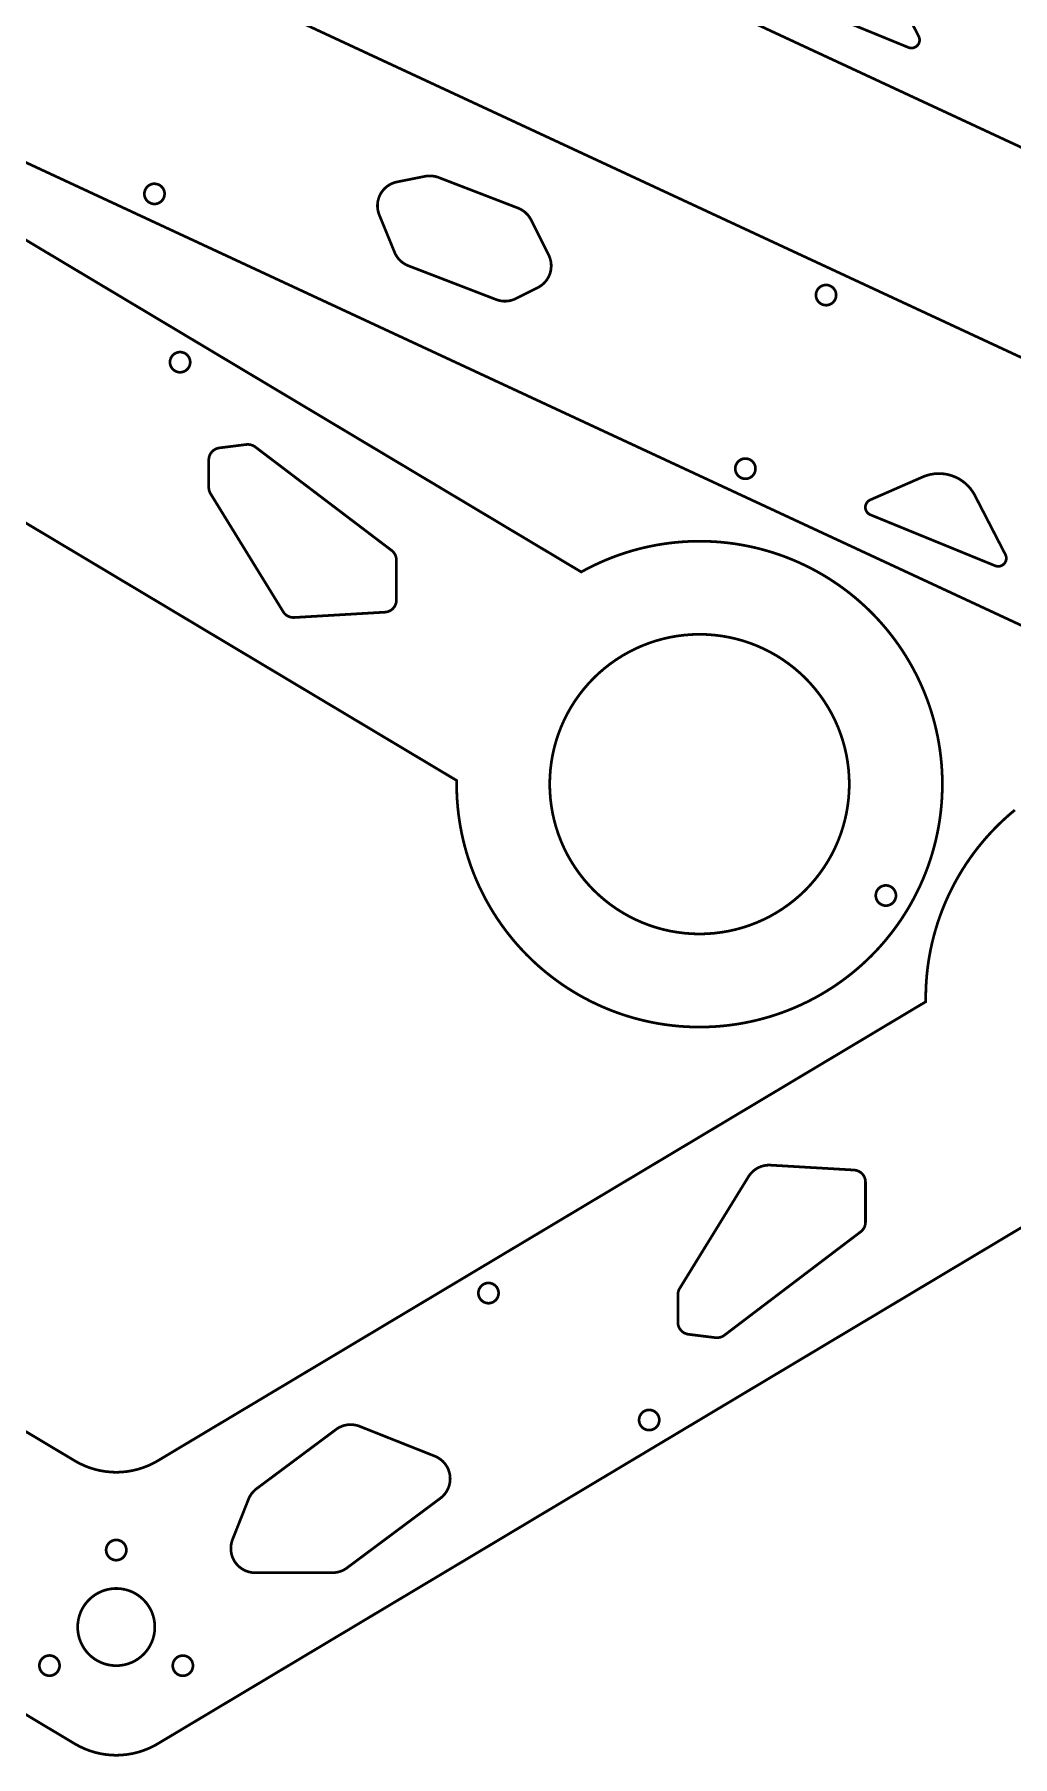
# Model space of a CAD drawing. Extents: x 0 to 529, y 0 to 485.
# Drawn here: x 246.6 to 367.5, y 0 to 212.7 of the extents above; entities that cross this region are included whole.
import ezdxf

# ---------------------------------------------------------------- set-up
doc = ezdxf.new("R2010")
doc.units = 0
doc.layers.get('0').update_dxf_attribs({"linetype": 'CONTINUOUS'})

msp = doc.modelspace()

# ---------------------------------------------------------------- linework, layer by layer
at = {"color": 0, "const_width": 0.3333}
for points in [[(404.318, 182.103), (147.521, 301.49)], [(171.36, 264.46), (473.908, 123.802)], [(461.261, 96.5983), (158.233, 237.479)], [(339.192, 217.374), (354.599, 211.076), (354.635, 211.063), (354.746, 211.029), (354.897, 211.006), (355.047, 211.006), (355.196, 211.026), (355.34, 211.071), (355.475, 211.136), (355.601, 211.222), (355.689, 211.299), (355.715, 211.328), (355.74, 211.356), (355.81, 211.45), (355.885, 211.583), (355.938, 211.724), (355.968, 211.871), (355.976, 212.021), (355.963, 212.171), (355.926, 212.319), (355.883, 212.428), (355.865, 212.461), (352.094, 219.761)], [(203.919, 212.186), (314.182, 146.3), (314.362, 146.401), (314.912, 146.694), (315.651, 147.067), (316.399, 147.418), (317.153, 147.749), (317.914, 148.057), (318.682, 148.343), (319.456, 148.608), (320.236, 148.853), (321.021, 149.074), (321.811, 149.275), (322.604, 149.453), (323.403, 149.61), (324.204, 149.744), (325.008, 149.858), (325.815, 149.95), (326.624, 150.019), (327.435, 150.067), (328.246, 150.093), (329.058, 150.096), (329.871, 150.078), (330.683, 150.038), (331.494, 149.975), (332.306, 149.892), (333.114, 149.785), (333.921, 149.656), (334.725, 149.504), (335.526, 149.332), (336.325, 149.136), (337.118, 148.918), (337.908, 148.678), (338.693, 148.415), (339.279, 148.206), (339.472, 148.131), (339.667, 148.057), (340.244, 147.825), (341.004, 147.499), (341.754, 147.151), (342.492, 146.786), (343.217, 146.401), (343.931, 145.997), (344.631, 145.575), (345.319, 145.133), (345.993, 144.675), (346.654, 144.199), (347.301, 143.706), (347.935, 143.194), (348.554, 142.668), (349.157, 142.124), (349.746, 141.565), (350.319, 140.99), (350.876, 140.4), (351.418, 139.794), (351.943, 139.175), (352.451, 138.54), (352.943, 137.892), (353.417, 137.231), (353.872, 136.555), (354.311, 135.867), (354.731, 135.167), (355.132, 134.453), (355.515, 133.728), (355.878, 132.992), (356.222, 132.243), (356.546, 131.484), (356.849, 130.714), (357.064, 130.13), (357.132, 129.934), (357.2, 129.738), (357.393, 129.146), (357.632, 128.354), (357.849, 127.557), (358.042, 126.757), (358.214, 125.953), (358.362, 125.147), (358.489, 124.339), (358.593, 123.529), (358.676, 122.717), (358.736, 121.904), (358.774, 121.091), (358.79, 120.278), (358.783, 119.465), (358.756, 118.654), (358.706, 117.843), (358.633, 117.034), (358.539, 116.228), (358.424, 115.424), (358.286, 114.624), (358.128, 113.827), (357.947, 113.034), (357.744, 112.245), (357.521, 111.462), (357.275, 110.684), (357.008, 109.912), (356.719, 109.146), (356.41, 108.387), (356.079, 107.635), (355.726, 106.891), (355.353, 106.155), (354.958, 105.427), (354.649, 104.887), (354.543, 104.709), (354.436, 104.531), (354.107, 104.003), (353.654, 103.31), (353.182, 102.633), (352.694, 101.97), (352.189, 101.322), (351.667, 100.69), (351.129, 100.073), (350.576, 99.4722), (350.007, 98.8875), (349.424, 98.3192), (348.825, 97.7674), (348.213, 97.2326), (347.585, 96.7149), (346.946, 96.2146), (346.293, 95.7321), (345.626, 95.2674), (344.949, 94.8208), (344.258, 94.3928), (343.557, 93.9833), (342.844, 93.5929), (342.121, 93.2217), (341.386, 92.8699), (340.643, 92.5378), (339.889, 92.2257), (339.126, 91.9338), (338.354, 91.6624), (337.574, 91.4117), (336.785, 91.1819), (335.987, 90.9735), (335.185, 90.7867), (334.374, 90.6214), (333.76, 90.5113), (333.556, 90.4782), (333.351, 90.4453), (332.735, 90.3578), (331.912, 90.2601), (331.09, 90.1856), (330.269, 90.1337), (329.447, 90.1044), (328.628, 90.0975), (327.81, 90.1131), (326.994, 90.151), (326.181, 90.2108), (325.369, 90.2929), (324.563, 90.3967), (323.758, 90.5222), (322.96, 90.6694), (322.165, 90.8381), (321.375, 91.0281), (320.592, 91.2393), (319.814, 91.4718), (319.042, 91.7251), (318.278, 91.9994), (317.521, 92.2946), (316.771, 92.6103), (316.029, 92.9464), (315.297, 93.3029), (314.574, 93.6797), (313.86, 94.0767), (313.156, 94.4936), (312.461, 94.9303), (311.778, 95.3869), (311.107, 95.8631), (310.447, 96.3588), (309.799, 96.8738), (309.321, 97.2724), (309.164, 97.4081), (309.007, 97.5437), (308.543, 97.9597), (307.94, 98.5265), (307.356, 99.1082), (306.787, 99.7043), (306.237, 100.314), (305.704, 100.938), (305.19, 101.575), (304.696, 102.224), (304.218, 102.886), (303.76, 103.56), (303.321, 104.245), (302.9, 104.941), (302.499, 105.648), (302.118, 106.365), (301.756, 107.092), (301.414, 107.828), (301.092, 108.574), (300.79, 109.328), (300.508, 110.09), (300.247, 110.859), (300.008, 111.636), (299.789, 112.42), (299.592, 113.211), (299.414, 114.007), (299.26, 114.809), (299.126, 115.617), (299.015, 116.429), (298.926, 117.246), (298.858, 118.066), (298.814, 118.89), (298.793, 119.718), (298.79, 120.34), (298.793, 120.548), (203.919, 177.239)], [(156.735, 93.2257), (251.608, 36.5347), (251.754, 36.4482), (252.2, 36.2079), (252.81, 35.9226), (253.436, 35.6797), (254.078, 35.4794), (254.731, 35.3226), (255.393, 35.2099), (256.063, 35.1418), (256.569, 35.119), (256.737, 35.119), (256.907, 35.119), (257.414, 35.1418), (258.083, 35.2099), (258.746, 35.3226), (259.399, 35.4794), (260.039, 35.6797), (260.665, 35.9226), (261.276, 36.2079), (261.722, 36.4482), (261.868, 36.5347), (356.742, 93.2257), (356.739, 93.4332), (356.74, 94.0558), (356.763, 94.8831), (356.807, 95.7072), (356.874, 96.5278), (356.963, 97.3444), (357.075, 98.1565), (357.208, 98.964), (357.362, 99.7661), (357.539, 100.563), (357.737, 101.353), (357.956, 102.137), (358.196, 102.914), (358.457, 103.684), (358.737, 104.446), (359.04, 105.2), (359.361, 105.945), (359.704, 106.681), (360.065, 107.408), (360.447, 108.125), (360.849, 108.832), (361.268, 109.528), (361.708, 110.214), (362.167, 110.887), (362.643, 111.549), (363.139, 112.199), (363.653, 112.835), (364.185, 113.459), (364.735, 114.069), (365.303, 114.665), (365.889, 115.247), (366.492, 115.814), (366.956, 116.23), (367.112, 116.365), (367.269, 116.501), (367.747, 116.9)], [(372.131, 67.4729), (261.868, 1.5869), (261.868, 1.5869), (261.722, 1.5003), (261.276, 1.2601), (260.665, 0.9748), (260.039, 0.7318), (259.399, 0.5316), (258.746, 0.3748), (258.083, 0.2621), (257.414, 0.194), (256.907, 0.1712), (256.737, 0.1712), (256.569, 0.1712), (256.063, 0.194), (255.393, 0.2621), (254.731, 0.3748), (254.078, 0.5316), (253.436, 0.7318), (252.81, 0.9748), (252.2, 1.2601), (251.754, 1.5003), (251.608, 1.5869), (141.346, 67.4729)]]:
    msp.add_lwpolyline(points, dxfattribs=at)
at = {"color": 0}
for points in [[(404.319, 182.103), (147.521, 301.49)], [(171.36, 264.46), (473.908, 123.802)], [(461.261, 96.5985), (158.233, 237.479)], [(339.192, 217.374), (354.599, 211.078), (354.635, 211.063), (354.747, 211.029), (354.897, 211.006), (355.047, 211.006), (355.196, 211.028), (355.34, 211.071), (355.476, 211.136), (355.601, 211.222), (355.689, 211.3), (355.715, 211.328), (355.742, 211.357), (355.811, 211.45), (355.885, 211.583), (355.938, 211.724), (355.968, 211.871), (355.976, 212.021), (355.963, 212.171), (355.926, 212.319), (355.883, 212.428), (355.865, 212.461), (352.094, 219.761)], [(203.919, 212.186), (314.182, 146.3), (314.362, 146.401), (314.912, 146.694), (315.651, 147.067), (316.399, 147.418), (317.153, 147.749), (317.914, 148.057), (318.682, 148.343), (319.456, 148.608), (320.236, 148.853), (321.021, 149.074), (321.811, 149.275), (322.604, 149.453), (323.403, 149.61), (324.204, 149.744), (325.008, 149.858), (325.815, 149.95), (326.624, 150.019), (327.435, 150.067), (328.246, 150.093), (329.058, 150.096), (329.871, 150.078), (330.683, 150.038), (331.494, 149.975), (332.306, 149.892), (333.114, 149.785), (333.921, 149.656), (334.725, 149.504), (335.526, 149.332), (336.325, 149.136), (337.118, 148.918), (337.908, 148.678), (338.693, 148.415), (339.279, 148.206), (339.472, 148.131), (339.667, 148.057), (340.244, 147.825), (341.004, 147.499), (341.754, 147.151), (342.492, 146.786), (343.217, 146.401), (343.931, 145.997), (344.631, 145.575), (345.319, 145.133), (345.993, 144.675), (346.654, 144.199), (347.301, 143.706), (347.935, 143.194), (348.554, 142.668), (349.157, 142.124), (349.746, 141.565), (350.319, 140.99), (350.876, 140.4), (351.418, 139.794), (351.943, 139.175), (352.451, 138.54), (352.943, 137.892), (353.417, 137.231), (353.872, 136.555), (354.311, 135.867), (354.731, 135.167), (355.132, 134.453), (355.515, 133.728), (355.878, 132.992), (356.222, 132.243), (356.546, 131.484), (356.849, 130.714), (357.064, 130.13), (357.132, 129.934), (357.2, 129.738), (357.393, 129.146), (357.632, 128.354), (357.849, 127.557), (358.042, 126.757), (358.214, 125.953), (358.362, 125.147), (358.489, 124.339), (358.593, 123.529), (358.676, 122.717), (358.736, 121.904), (358.774, 121.091), (358.79, 120.278), (358.783, 119.465), (358.756, 118.654), (358.706, 117.843), (358.633, 117.034), (358.539, 116.228), (358.424, 115.424), (358.286, 114.624), (358.128, 113.827), (357.947, 113.034), (357.744, 112.245), (357.521, 111.462), (357.275, 110.684), (357.008, 109.912), (356.719, 109.146), (356.41, 108.387), (356.079, 107.635), (355.726, 106.891), (355.353, 106.155), (354.958, 105.427), (354.649, 104.887), (354.543, 104.709), (354.436, 104.531), (354.107, 104.003), (353.654, 103.31), (353.182, 102.633), (352.694, 101.97), (352.189, 101.322), (351.667, 100.69), (351.129, 100.073), (350.576, 99.4722), (350.007, 98.8875), (349.424, 98.3192), (348.825, 97.7674), (348.213, 97.2326), (347.585, 96.7149), (346.946, 96.2146), (346.293, 95.7321), (345.626, 95.2674), (344.949, 94.8208), (344.258, 94.3928), (343.557, 93.9833), (342.844, 93.5929), (342.121, 93.2217), (341.386, 92.8699), (340.643, 92.5378), (339.889, 92.2257), (339.126, 91.9338), (338.354, 91.6624), (337.574, 91.4117), (336.785, 91.1819), (335.987, 90.9735), (335.185, 90.7867), (334.374, 90.6214), (333.76, 90.5113), (333.556, 90.4782), (333.351, 90.4453), (332.735, 90.3578), (331.912, 90.2601), (331.09, 90.1856), (330.269, 90.1337), (329.447, 90.1044), (328.628, 90.0975), (327.81, 90.1131), (326.994, 90.151), (326.181, 90.2108), (325.369, 90.2929), (324.563, 90.3967), (323.758, 90.5222), (322.96, 90.6694), (322.165, 90.8381), (321.375, 91.0281), (320.592, 91.2393), (319.814, 91.4718), (319.042, 91.7251), (318.278, 91.9994), (317.521, 92.2946), (316.771, 92.6103), (316.029, 92.9464), (315.297, 93.3029), (314.574, 93.6797), (313.86, 94.0767), (313.156, 94.4936), (312.461, 94.9303), (311.778, 95.3869), (311.107, 95.8631), (310.447, 96.3588), (309.799, 96.8738), (309.321, 97.2724), (309.164, 97.4081), (309.007, 97.5437), (308.543, 97.9597), (307.94, 98.5265), (307.356, 99.1082), (306.787, 99.7043), (306.237, 100.314), (305.704, 100.938), (305.19, 101.575), (304.696, 102.224), (304.218, 102.886), (303.76, 103.56), (303.321, 104.245), (302.9, 104.941), (302.499, 105.648), (302.118, 106.365), (301.756, 107.092), (301.414, 107.828), (301.092, 108.574), (300.79, 109.328), (300.508, 110.09), (300.247, 110.859), (300.008, 111.636), (299.789, 112.42), (299.592, 113.211), (299.414, 114.007), (299.26, 114.809), (299.126, 115.617), (299.015, 116.429), (298.926, 117.246), (298.858, 118.066), (298.814, 118.89), (298.793, 119.718), (298.79, 120.34), (298.793, 120.548), (203.919, 177.239)], [(156.735, 93.2257), (251.608, 36.5347), (251.754, 36.4482), (252.2, 36.2079), (252.81, 35.9226), (253.436, 35.6797), (254.078, 35.4794), (254.731, 35.3226), (255.393, 35.2099), (256.063, 35.1418), (256.569, 35.119), (256.737, 35.119), (256.907, 35.119), (257.414, 35.1418), (258.083, 35.2099), (258.746, 35.3226), (259.399, 35.4794), (260.039, 35.6797), (260.665, 35.9226), (261.276, 36.2079), (261.722, 36.4482), (261.868, 36.5347), (356.742, 93.2257), (356.739, 93.4332), (356.74, 94.0558), (356.763, 94.8831), (356.807, 95.7072), (356.874, 96.5278), (356.963, 97.3444), (357.075, 98.1565), (357.208, 98.964), (357.362, 99.7661), (357.539, 100.563), (357.737, 101.353), (357.956, 102.137), (358.196, 102.914), (358.457, 103.684), (358.737, 104.446), (359.04, 105.2), (359.361, 105.945), (359.704, 106.681), (360.065, 107.408), (360.447, 108.125), (360.849, 108.832), (361.268, 109.528), (361.708, 110.214), (362.167, 110.887), (362.643, 111.549), (363.139, 112.199), (363.653, 112.835), (364.185, 113.459), (364.735, 114.069), (365.303, 114.665), (365.889, 115.247), (366.492, 115.814), (366.956, 116.23), (367.112, 116.365), (367.269, 116.501), (367.747, 116.9)], [(372.131, 67.4729), (261.868, 1.5869), (261.868, 1.5869), (261.722, 1.5003), (261.276, 1.2601), (260.665, 0.9748), (260.039, 0.7318), (259.399, 0.5316), (258.746, 0.3748), (258.083, 0.2621), (257.414, 0.194), (256.907, 0.1712), (256.737, 0.1712), (256.569, 0.1712), (256.063, 0.194), (255.393, 0.2621), (254.731, 0.3748), (254.078, 0.5316), (253.436, 0.7318), (252.81, 0.9748), (252.2, 1.2601), (251.754, 1.5003), (251.608, 1.5869), (141.346, 67.4729)]]:
    msp.add_lwpolyline(points, dxfattribs=at)
at = {"color": 0, "const_width": 0.3333}
for points in [[(261.217, 194.221), (261.278, 194.233), (261.468, 194.244), (261.713, 194.219), (261.943, 194.147), (262.154, 194.033), (262.34, 193.882), (262.494, 193.696), (262.612, 193.481), (262.674, 193.3), (262.686, 193.239), (262.699, 193.176), (262.71, 192.986), (262.685, 192.742), (262.612, 192.511), (262.5, 192.3), (262.347, 192.114), (262.162, 191.96), (261.946, 191.843), (261.765, 191.781), (261.704, 191.768), (261.642, 191.757), (261.451, 191.744), (261.208, 191.769), (260.976, 191.842), (260.765, 191.956), (260.581, 192.107), (260.425, 192.293), (260.308, 192.508), (260.246, 192.689), (260.235, 192.75), (260.222, 192.813), (260.21, 193.003), (260.236, 193.247), (260.307, 193.478), (260.421, 193.689), (260.572, 193.875), (260.758, 194.029), (260.974, 194.146), (261.154, 194.208), (261.217, 194.221)], [(308.818, 181.421), (308.883, 181.454), (309.076, 181.567), (309.317, 181.736), (309.539, 181.928), (309.742, 182.14), (309.922, 182.369), (310.079, 182.618), (310.213, 182.881), (310.296, 183.087), (310.319, 183.157), (310.343, 183.228), (310.399, 183.443), (310.45, 183.733), (310.471, 184.026), (310.464, 184.319), (310.429, 184.61), (310.365, 184.896), (310.274, 185.176), (310.188, 185.381), (310.154, 185.447), (307.976, 189.788), (307.946, 189.85), (307.84, 190.031), (307.683, 190.258), (307.506, 190.469), (307.311, 190.664), (307.099, 190.839), (306.871, 190.994), (306.628, 191.129), (306.438, 191.217), (306.372, 191.242), (296.56, 195.018), (296.461, 195.057), (296.154, 195.142), (295.737, 195.208), (295.317, 195.214), (295, 195.182), (294.896, 195.161), (291.424, 194.471), (291.342, 194.454), (291.1, 194.388), (290.79, 194.269), (290.499, 194.119), (290.224, 193.939), (289.971, 193.731), (289.743, 193.493), (289.54, 193.232), (289.406, 193.021), (289.365, 192.947), (289.326, 192.874), (289.225, 192.644), (289.118, 192.331), (289.047, 192.01), (289.013, 191.683), (289.014, 191.356), (289.051, 191.029), (289.124, 190.706), (289.201, 190.467), (289.233, 190.39), (291.122, 185.781), (291.151, 185.71), (291.253, 185.503), (291.411, 185.24), (291.593, 184.997), (291.8, 184.775), (292.026, 184.574), (292.274, 184.396), (292.539, 184.244), (292.749, 184.147), (292.821, 184.119), (303.679, 179.94), (303.753, 179.911), (303.979, 179.842), (304.285, 179.778), (304.593, 179.744), (304.903, 179.743), (305.211, 179.775), (305.515, 179.837), (305.814, 179.932), (306.032, 180.022), (306.101, 180.058), (308.818, 181.421)], [(344.179, 181.719), (344.242, 181.732), (344.432, 181.744), (344.676, 181.719), (344.907, 181.647), (345.118, 181.533), (345.303, 181.382), (345.458, 181.196), (345.575, 180.981), (345.638, 180.8), (345.649, 180.737), (345.661, 180.676), (345.674, 180.486), (345.647, 180.242), (345.576, 180.011), (345.463, 179.8), (345.311, 179.614), (345.125, 179.46), (344.91, 179.342), (344.729, 179.281), (344.667, 179.268), (344.606, 179.256), (344.415, 179.244), (344.171, 179.269), (343.94, 179.342), (343.729, 179.456), (343.543, 179.607), (343.389, 179.792), (343.271, 180.008), (343.21, 180.189), (343.197, 180.25), (343.185, 180.313), (343.174, 180.503), (343.199, 180.747), (343.271, 180.978), (343.383, 181.189), (343.536, 181.375), (343.721, 181.529), (343.938, 181.646), (344.118, 181.708), (344.179, 181.719)], [(264.625, 170.958), (264.563, 170.958), (264.374, 170.983), (264.139, 171.056), (263.926, 171.171), (263.742, 171.324), (263.589, 171.508), (263.474, 171.721), (263.4, 171.956), (263.375, 172.144), (263.375, 172.208), (263.375, 172.271), (263.4, 172.46), (263.474, 172.694), (263.589, 172.907), (263.742, 173.092), (263.926, 173.244), (264.139, 173.36), (264.374, 173.432), (264.563, 173.458), (264.625, 173.458), (264.688, 173.458), (264.876, 173.432), (265.111, 173.36), (265.324, 173.244), (265.508, 173.092), (265.661, 172.907), (265.776, 172.694), (265.85, 172.46), (265.875, 172.271), (265.875, 172.208), (265.875, 172.144), (265.85, 171.956), (265.776, 171.721), (265.661, 171.508), (265.508, 171.324), (265.324, 171.171), (265.111, 171.056), (264.876, 170.983), (264.688, 170.958), (264.625, 170.958)], [(268.169, 156.746), (268.169, 156.694), (268.183, 156.539), (268.225, 156.337), (268.296, 156.143), (268.364, 156.003), (268.392, 155.96), (277.364, 141.388), (277.39, 141.344), (277.483, 141.221), (277.622, 141.074), (277.778, 140.947), (277.949, 140.844), (278.131, 140.764), (278.324, 140.708), (278.524, 140.679), (278.678, 140.674), (278.729, 140.676), (289.936, 141.335), (289.974, 141.336), (290.083, 141.35), (290.225, 141.379), (290.361, 141.422), (290.492, 141.476), (290.615, 141.543), (290.732, 141.619), (290.84, 141.707), (290.94, 141.803), (291.031, 141.908), (291.111, 142.021), (291.181, 142.142), (291.24, 142.269), (291.286, 142.403), (291.321, 142.542), (291.342, 142.685), (291.349, 142.796), (291.349, 142.832), (291.349, 147.764), (291.349, 147.807), (291.339, 147.938), (291.308, 148.108), (291.26, 148.272), (291.193, 148.431), (291.107, 148.579), (291.006, 148.718), (290.889, 148.844), (290.79, 148.932), (290.756, 148.958), (273.906, 161.744), (273.849, 161.788), (273.658, 161.896), (273.389, 161.997), (273.104, 162.046), (272.886, 162.046), (272.814, 162.038), (269.483, 161.622), (269.414, 161.614), (269.211, 161.563), (268.961, 161.457), (268.737, 161.31), (268.544, 161.126), (268.386, 160.913), (268.268, 160.672), (268.194, 160.411), (268.169, 160.203), (268.169, 160.133), (268.169, 156.746)], [(334.214, 160.283), (334.275, 160.296), (334.465, 160.308), (334.71, 160.282), (334.94, 160.211), (335.151, 160.097), (335.338, 159.946), (335.492, 159.76), (335.608, 159.543), (335.671, 159.362), (335.683, 159.301), (335.696, 159.24), (335.707, 159.05), (335.682, 158.806), (335.61, 158.575), (335.496, 158.362), (335.344, 158.178), (335.158, 158.022), (334.943, 157.906), (334.763, 157.844), (334.701, 157.832), (334.639, 157.819), (334.449, 157.807), (334.204, 157.833), (333.974, 157.904), (333.763, 158.018), (333.576, 158.169), (333.422, 158.356), (333.306, 158.572), (333.243, 158.751), (333.231, 158.814), (333.219, 158.875), (333.207, 159.065), (333.232, 159.31), (333.304, 159.54), (333.418, 159.751), (333.569, 159.938), (333.756, 160.092), (333.971, 160.21), (334.151, 160.271), (334.214, 160.283)], [(362.808, 155.749), (362.751, 155.857), (362.563, 156.172), (362.283, 156.563), (361.971, 156.919), (361.631, 157.242), (361.264, 157.529), (360.874, 157.779), (360.464, 157.992), (360.037, 158.165), (359.597, 158.3), (359.144, 158.393), (358.685, 158.444), (358.219, 158.453), (357.751, 158.417), (357.285, 158.336), (356.821, 158.21), (356.475, 158.085), (356.364, 158.035), (349.882, 155.203), (349.849, 155.188), (349.75, 155.133), (349.632, 155.046), (349.529, 154.944), (349.443, 154.829), (349.374, 154.703), (349.322, 154.567), (349.292, 154.424), (349.282, 154.311), (349.283, 154.275), (349.283, 154.237), (349.296, 154.126), (349.329, 153.983), (349.383, 153.849), (349.456, 153.724), (349.546, 153.611), (349.651, 153.511), (349.771, 153.428), (349.869, 153.375), (349.904, 153.361), (365.313, 147.065), (365.347, 147.05), (365.46, 147.018), (365.61, 146.994), (365.761, 146.993), (365.91, 147.015), (366.053, 147.058), (366.189, 147.124), (366.315, 147.21), (366.401, 147.288), (366.428, 147.315), (366.454, 147.344), (366.524, 147.438), (366.597, 147.571), (366.65, 147.712), (366.682, 147.858), (366.69, 148.008), (366.676, 148.158), (366.639, 148.307), (366.596, 148.415), (366.579, 148.45), (362.808, 155.749)], [(328.79, 101.597), (328.561, 101.597), (327.872, 101.62), (326.961, 101.688), (326.058, 101.8), (325.164, 101.956), (324.281, 102.155), (323.41, 102.397), (322.553, 102.681), (321.711, 103.006), (320.885, 103.371), (320.079, 103.777), (319.292, 104.222), (318.526, 104.706), (317.783, 105.227), (317.065, 105.787), (316.374, 106.383), (315.871, 106.854), (315.708, 107.016), (315.546, 107.178), (315.076, 107.681), (314.479, 108.373), (313.921, 109.091), (313.399, 109.834), (312.914, 110.599), (312.469, 111.386), (312.064, 112.193), (311.699, 113.018), (311.374, 113.86), (311.09, 114.717), (310.849, 115.588), (310.649, 116.471), (310.493, 117.366), (310.381, 118.269), (310.313, 119.18), (310.29, 119.868), (310.29, 120.097), (310.29, 120.327), (310.313, 121.015), (310.381, 121.926), (310.493, 122.829), (310.649, 123.723), (310.849, 124.607), (311.09, 125.478), (311.374, 126.335), (311.699, 127.177), (312.064, 128.002), (312.469, 128.809), (312.914, 129.596), (313.399, 130.361), (313.921, 131.104), (314.479, 131.822), (315.076, 132.514), (315.546, 133.017), (315.708, 133.179), (315.871, 133.341), (316.374, 133.812), (317.065, 134.408), (317.783, 134.967), (318.526, 135.489), (319.292, 135.973), (320.079, 136.418), (320.885, 136.824), (321.711, 137.189), (322.553, 137.514), (323.41, 137.798), (324.281, 138.039), (325.164, 138.239), (326.058, 138.395), (326.961, 138.507), (327.872, 138.575), (328.561, 138.597), (328.79, 138.597), (329.019, 138.597), (329.707, 138.575), (330.618, 138.507), (331.522, 138.395), (332.417, 138.239), (333.3, 138.039), (334.171, 137.798), (335.028, 137.514), (335.869, 137.189), (336.694, 136.824), (337.501, 136.418), (338.289, 135.973), (339.054, 135.489), (339.796, 134.967), (340.515, 134.408), (341.207, 133.812), (341.71, 133.341), (341.872, 133.179), (342.033, 133.017), (342.504, 132.514), (343.1, 131.822), (343.66, 131.104), (344.182, 130.361), (344.665, 129.596), (345.111, 128.809), (345.517, 128.002), (345.882, 127.177), (346.207, 126.335), (346.49, 125.478), (346.732, 124.607), (346.932, 123.723), (347.088, 122.829), (347.2, 121.926), (347.268, 121.015), (347.29, 120.327), (347.29, 120.097), (347.29, 119.868), (347.268, 119.18), (347.2, 118.269), (347.088, 117.366), (346.932, 116.471), (346.732, 115.588), (346.49, 114.717), (346.207, 113.86), (345.882, 113.018), (345.517, 112.193), (345.111, 111.386), (344.665, 110.599), (344.182, 109.834), (343.66, 109.091), (343.1, 108.373), (342.504, 107.681), (342.033, 107.178), (341.872, 107.016), (341.71, 106.854), (341.207, 106.383), (340.515, 105.787), (339.796, 105.227), (339.054, 104.706), (338.289, 104.222), (337.501, 103.777), (336.694, 103.371), (335.869, 103.006), (335.028, 102.681), (334.171, 102.397), (333.3, 102.155), (332.417, 101.956), (331.522, 101.8), (330.618, 101.688), (329.707, 101.62), (329.019, 101.597), (328.79, 101.597)], [(351.813, 105.09), (351.75, 105.09), (351.561, 105.116), (351.326, 105.188), (351.114, 105.304), (350.929, 105.456), (350.776, 105.641), (350.661, 105.854), (350.589, 106.088), (350.563, 106.277), (350.563, 106.34), (350.563, 106.403), (350.589, 106.592), (350.661, 106.827), (350.776, 107.039), (350.929, 107.224), (351.114, 107.377), (351.326, 107.492), (351.561, 107.565), (351.75, 107.59), (351.813, 107.59), (351.876, 107.59), (352.065, 107.565), (352.3, 107.492), (352.513, 107.377), (352.697, 107.224), (352.85, 107.039), (352.965, 106.827), (353.037, 106.592), (353.063, 106.403), (353.063, 106.34), (353.063, 106.277), (353.037, 106.088), (352.965, 105.854), (352.85, 105.641), (352.697, 105.456), (352.513, 105.304), (352.3, 105.188), (352.065, 105.116), (351.876, 105.09), (351.813, 105.09)], [(326.34, 57.8142), (326.313, 57.7701), (326.243, 57.6306), (326.174, 57.4364), (326.132, 57.2344), (326.117, 57.0793), (326.117, 57.0276), (326.117, 53.6397), (326.117, 53.5704), (326.143, 53.3624), (326.217, 53.1011), (326.335, 52.861), (326.493, 52.6468), (326.686, 52.4639), (326.91, 52.3169), (327.16, 52.2111), (327.362, 52.1599), (327.432, 52.1512), (330.763, 51.7358), (330.833, 51.7269), (331.053, 51.7281), (331.336, 51.7758), (331.607, 51.8769), (331.796, 51.9857), (331.854, 52.0294), (348.704, 64.8151), (348.739, 64.8415), (348.836, 64.9286), (348.954, 65.0556), (349.056, 65.1942), (349.14, 65.3431), (349.208, 65.5006), (349.257, 65.6653), (349.287, 65.8357), (349.297, 65.9665), (349.297, 66.01), (349.297, 70.9413), (349.297, 70.9782), (349.29, 71.0886), (349.269, 71.2318), (349.235, 71.3706), (349.188, 71.5039), (349.129, 71.6313), (349.06, 71.7519), (348.979, 71.8653), (348.889, 71.9706), (348.789, 72.0669), (348.681, 72.154), (348.564, 72.2308), (348.44, 72.2969), (348.31, 72.3514), (348.174, 72.3936), (348.032, 72.4231), (347.922, 72.4367), (347.885, 72.4387), (337.572, 73.0437), (337.471, 73.0499), (337.162, 73.0399), (336.763, 72.9811), (336.376, 72.8703), (336.011, 72.7099), (335.669, 72.5021), (335.358, 72.25), (335.081, 71.9557), (334.896, 71.709), (334.842, 71.6219), (326.34, 57.8142)], [(302.722, 58.4922), (302.785, 58.4922), (302.974, 58.4668), (303.208, 58.394), (303.421, 58.2787), (303.606, 58.1261), (303.758, 57.9411), (303.874, 57.7288), (303.946, 57.494), (303.972, 57.3051), (303.972, 57.2421), (303.972, 57.1792), (303.946, 56.9903), (303.874, 56.7557), (303.758, 56.5433), (303.606, 56.3583), (303.421, 56.2057), (303.208, 56.0904), (302.974, 56.0176), (302.785, 55.9921), (302.722, 55.9921), (302.658, 55.9921), (302.469, 56.0176), (302.235, 56.0904), (302.022, 56.2057), (301.838, 56.3583), (301.685, 56.5433), (301.569, 56.7557), (301.497, 56.9903), (301.472, 57.1792), (301.472, 57.2421), (301.472, 57.3051), (301.497, 57.494), (301.569, 57.7288), (301.685, 57.9411), (301.838, 58.1261), (302.022, 58.2787), (302.235, 58.394), (302.469, 58.4668), (302.658, 58.4922), (302.722, 58.4922)], [(322.574, 42.8154), (322.636, 42.8154), (322.825, 42.7901), (323.06, 42.7172), (323.272, 42.6019), (323.457, 42.4494), (323.61, 42.2644), (323.725, 42.0521), (323.797, 41.8175), (323.824, 41.6285), (323.824, 41.5654), (323.824, 41.5025), (323.797, 41.3136), (323.725, 41.0789), (323.61, 40.8665), (323.457, 40.6817), (323.272, 40.529), (323.06, 40.4138), (322.825, 40.341), (322.636, 40.3154), (322.574, 40.3154), (322.51, 40.3154), (322.321, 40.341), (322.086, 40.4138), (321.875, 40.529), (321.689, 40.6817), (321.536, 40.8665), (321.422, 41.0789), (321.349, 41.3136), (321.324, 41.5025), (321.324, 41.5654), (321.324, 41.6285), (321.349, 41.8175), (321.422, 42.0521), (321.536, 42.2644), (321.689, 42.4494), (321.875, 42.6019), (322.086, 42.7172), (322.321, 42.7901), (322.51, 42.8154), (322.574, 42.8154)], [(271.107, 26.8147), (271.072, 26.729), (270.992, 26.4633), (270.921, 26.1044), (270.896, 25.7422), (270.912, 25.3807), (270.974, 25.024), (271.078, 24.6761), (271.225, 24.3411), (271.361, 24.0993), (271.412, 24.0229), (271.465, 23.9465), (271.639, 23.7303), (271.897, 23.4706), (272.182, 23.2456), (272.49, 23.0572), (272.819, 22.9074), (273.167, 22.7979), (273.526, 22.731), (273.803, 22.7082), (273.894, 22.7082), (283.447, 22.7082), (283.508, 22.7082), (283.689, 22.7179), (283.928, 22.7468), (284.162, 22.7946), (284.392, 22.8608), (284.617, 22.9451), (284.833, 23.0471), (285.042, 23.1665), (285.192, 23.2669), (285.24, 23.3029), (296.783, 31.9074), (296.864, 31.9676), (297.09, 32.17), (297.356, 32.4672), (297.578, 32.7942), (297.754, 33.1461), (297.883, 33.5181), (297.963, 33.9051), (297.99, 34.3026), (297.978, 34.606), (297.964, 34.7057), (297.951, 34.8056), (297.885, 35.1017), (297.754, 35.4783), (297.578, 35.8317), (297.356, 36.1572), (297.094, 36.4511), (296.794, 36.7092), (296.461, 36.9272), (296.19, 37.064), (296.097, 37.1011), (286.797, 40.7914), (286.708, 40.8271), (286.429, 40.9107), (286.054, 40.981), (285.675, 41.0029), (285.299, 40.9771), (284.928, 40.904), (284.567, 40.7846), (284.222, 40.619), (283.975, 40.4658), (283.899, 40.4082), (274.075, 33.0854), (273.992, 33.0236), (273.761, 32.815), (273.487, 32.5053), (273.26, 32.161), (273.118, 31.8829), (273.079, 31.7868), (271.107, 26.8147)], [(256.737, 26.7558), (256.801, 26.7558), (256.99, 26.7304), (257.225, 26.6576), (257.438, 26.5424), (257.622, 26.3897), (257.775, 26.2047), (257.89, 25.9924), (257.963, 25.7578), (257.987, 25.5687), (257.987, 25.5058), (257.987, 25.4429), (257.963, 25.2539), (257.89, 25.0193), (257.775, 24.8069), (257.622, 24.6219), (257.438, 24.4693), (257.225, 24.354), (256.99, 24.2813), (256.801, 24.2558), (256.737, 24.2558), (256.675, 24.2558), (256.486, 24.2813), (256.251, 24.354), (256.039, 24.4693), (255.854, 24.6219), (255.701, 24.8069), (255.586, 25.0193), (255.514, 25.2539), (255.487, 25.4429), (255.487, 25.5058), (255.487, 25.5687), (255.514, 25.7578), (255.586, 25.9924), (255.701, 26.2047), (255.854, 26.3897), (256.039, 26.5424), (256.251, 26.6576), (256.486, 26.7304), (256.675, 26.7558), (256.737, 26.7558)], [(256.737, 20.7608), (256.86, 20.7608), (257.225, 20.7363), (257.699, 20.664), (258.156, 20.5467), (258.593, 20.3864), (259.01, 20.1857), (259.403, 19.9471), (259.769, 19.6728), (260.107, 19.3651), (260.415, 19.0268), (260.689, 18.66), (260.928, 18.2671), (261.129, 17.8506), (261.289, 17.4128), (261.407, 16.9561), (261.478, 16.4831), (261.503, 16.1176), (261.503, 15.9958), (261.503, 15.874), (261.478, 15.5086), (261.407, 15.0356), (261.289, 14.5789), (261.129, 14.1411), (260.928, 13.7246), (260.689, 13.3317), (260.415, 12.9648), (260.107, 12.6265), (259.769, 12.3189), (259.403, 12.0446), (259.01, 11.8059), (258.593, 11.6053), (258.156, 11.445), (257.699, 11.3276), (257.225, 11.2554), (256.86, 11.2308), (256.737, 11.2308), (256.617, 11.2308), (256.251, 11.2554), (255.778, 11.3276), (255.321, 11.445), (254.883, 11.6053), (254.467, 11.8059), (254.074, 12.0446), (253.707, 12.3189), (253.368, 12.6265), (253.061, 12.9648), (252.787, 13.3317), (252.549, 13.7246), (252.347, 14.1411), (252.188, 14.5789), (252.069, 15.0356), (251.997, 15.5086), (251.974, 15.874), (251.974, 15.9958), (251.974, 16.1176), (251.997, 16.4831), (252.069, 16.9561), (252.188, 17.4128), (252.347, 17.8506), (252.549, 18.2671), (252.787, 18.66), (253.061, 19.0268), (253.368, 19.3651), (253.707, 19.6728), (254.074, 19.9471), (254.467, 20.1857), (254.883, 20.3864), (255.321, 20.5467), (255.778, 20.664), (256.251, 20.7363), (256.617, 20.7608), (256.737, 20.7608)], [(248.489, 12.4888), (248.553, 12.4888), (248.742, 12.4634), (248.976, 12.3906), (249.189, 12.2753), (249.374, 12.1227), (249.526, 11.9377), (249.642, 11.7253), (249.714, 11.4907), (249.739, 11.3018), (249.739, 11.2388), (249.739, 11.1758), (249.714, 10.9869), (249.642, 10.7522), (249.526, 10.5399), (249.374, 10.3549), (249.189, 10.2023), (248.976, 10.087), (248.742, 10.0142), (248.553, 9.9888), (248.489, 9.9888), (248.426, 9.9888), (248.237, 10.0142), (248.003, 10.087), (247.79, 10.2023), (247.606, 10.3549), (247.453, 10.5399), (247.338, 10.7522), (247.265, 10.9869), (247.239, 11.1758), (247.239, 11.2388), (247.239, 11.3018), (247.265, 11.4907), (247.338, 11.7253), (247.453, 11.9377), (247.606, 12.1227), (247.79, 12.2753), (248.003, 12.3906), (248.237, 12.4634), (248.426, 12.4888), (248.489, 12.4888)], [(264.965, 12.4766), (265.029, 12.4766), (265.218, 12.4512), (265.453, 12.3784), (265.665, 12.2631), (265.85, 12.1105), (266.003, 11.9255), (266.118, 11.7132), (266.19, 11.4786), (266.215, 11.2896), (266.215, 11.2266), (266.215, 11.1637), (266.19, 10.9747), (266.118, 10.7401), (266.003, 10.5277), (265.85, 10.3428), (265.665, 10.1901), (265.453, 10.0749), (265.218, 10.0021), (265.029, 9.9766), (264.965, 9.9766), (264.903, 9.9766), (264.714, 10.0021), (264.479, 10.0749), (264.267, 10.1901), (264.082, 10.3428), (263.929, 10.5277), (263.814, 10.7401), (263.742, 10.9747), (263.715, 11.1637), (263.715, 11.2266), (263.715, 11.2896), (263.742, 11.4786), (263.814, 11.7132), (263.929, 11.9255), (264.082, 12.1105), (264.267, 12.2631), (264.479, 12.3784), (264.714, 12.4512), (264.903, 12.4766), (264.965, 12.4766)]]:
    msp.add_lwpolyline(points, close=True, dxfattribs=at)
at = {"color": 0}
for points in [[(261.217, 194.221), (261.278, 194.233), (261.468, 194.244), (261.713, 194.219), (261.943, 194.147), (262.154, 194.033), (262.34, 193.882), (262.494, 193.696), (262.612, 193.481), (262.674, 193.3), (262.686, 193.239), (262.699, 193.176), (262.711, 192.986), (262.685, 192.742), (262.614, 192.511), (262.5, 192.3), (262.349, 192.114), (262.162, 191.96), (261.946, 191.843), (261.765, 191.781), (261.704, 191.768), (261.643, 191.757), (261.453, 191.744), (261.208, 191.769), (260.976, 191.842), (260.765, 191.956), (260.581, 192.107), (260.425, 192.293), (260.308, 192.508), (260.247, 192.689), (260.235, 192.751), (260.222, 192.813), (260.21, 193.003), (260.236, 193.247), (260.307, 193.478), (260.421, 193.689), (260.572, 193.875), (260.758, 194.029), (260.975, 194.147), (261.154, 194.208), (261.217, 194.221)], [(308.818, 181.421), (308.885, 181.454), (309.076, 181.567), (309.317, 181.736), (309.539, 181.928), (309.742, 182.14), (309.922, 182.369), (310.079, 182.618), (310.213, 182.881), (310.297, 183.087), (310.319, 183.157), (310.343, 183.228), (310.4, 183.443), (310.45, 183.733), (310.472, 184.026), (310.465, 184.319), (310.429, 184.61), (310.365, 184.896), (310.274, 185.176), (310.188, 185.381), (310.154, 185.447), (307.976, 189.788), (307.946, 189.85), (307.84, 190.031), (307.683, 190.258), (307.506, 190.469), (307.311, 190.664), (307.099, 190.84), (306.871, 190.996), (306.628, 191.129), (306.438, 191.217), (306.372, 191.242), (296.56, 195.018), (296.461, 195.057), (296.154, 195.142), (295.737, 195.208), (295.317, 195.214), (295, 195.182), (294.897, 195.161), (291.424, 194.471), (291.342, 194.454), (291.1, 194.388), (290.79, 194.269), (290.499, 194.119), (290.224, 193.939), (289.971, 193.731), (289.743, 193.493), (289.54, 193.232), (289.406, 193.021), (289.365, 192.947), (289.326, 192.874), (289.225, 192.644), (289.118, 192.331), (289.047, 192.01), (289.013, 191.683), (289.014, 191.356), (289.051, 191.029), (289.124, 190.706), (289.201, 190.467), (289.233, 190.39), (291.122, 185.781), (291.151, 185.71), (291.253, 185.503), (291.411, 185.24), (291.594, 184.997), (291.8, 184.775), (292.026, 184.574), (292.274, 184.396), (292.539, 184.244), (292.749, 184.147), (292.821, 184.119), (303.679, 179.94), (303.753, 179.911), (303.979, 179.842), (304.285, 179.778), (304.593, 179.744), (304.903, 179.743), (305.211, 179.775), (305.515, 179.837), (305.814, 179.932), (306.032, 180.024), (306.103, 180.058), (308.818, 181.421)], [(344.179, 181.721), (344.242, 181.732), (344.432, 181.744), (344.676, 181.719), (344.907, 181.647), (345.118, 181.533), (345.304, 181.382), (345.458, 181.196), (345.575, 180.981), (345.638, 180.8), (345.65, 180.737), (345.661, 180.676), (345.674, 180.486), (345.647, 180.242), (345.576, 180.011), (345.463, 179.8), (345.311, 179.614), (345.125, 179.46), (344.91, 179.342), (344.729, 179.281), (344.667, 179.268), (344.606, 179.256), (344.415, 179.244), (344.171, 179.269), (343.94, 179.342), (343.729, 179.456), (343.543, 179.607), (343.389, 179.792), (343.271, 180.008), (343.21, 180.189), (343.197, 180.25), (343.185, 180.313), (343.174, 180.503), (343.199, 180.747), (343.271, 180.978), (343.383, 181.189), (343.536, 181.375), (343.721, 181.529), (343.938, 181.646), (344.118, 181.708), (344.179, 181.721)], [(264.625, 170.958), (264.563, 170.958), (264.374, 170.983), (264.139, 171.056), (263.926, 171.171), (263.742, 171.324), (263.589, 171.508), (263.474, 171.721), (263.4, 171.956), (263.375, 172.144), (263.375, 172.208), (263.375, 172.271), (263.4, 172.46), (263.474, 172.694), (263.589, 172.907), (263.742, 173.092), (263.926, 173.244), (264.139, 173.36), (264.374, 173.432), (264.563, 173.458), (264.625, 173.458), (264.688, 173.458), (264.876, 173.432), (265.111, 173.36), (265.324, 173.244), (265.508, 173.092), (265.661, 172.907), (265.776, 172.694), (265.85, 172.46), (265.875, 172.271), (265.875, 172.208), (265.875, 172.144), (265.85, 171.956), (265.776, 171.721), (265.661, 171.508), (265.508, 171.324), (265.324, 171.171), (265.111, 171.056), (264.876, 170.983), (264.688, 170.958), (264.625, 170.958)], [(268.169, 156.746), (268.169, 156.694), (268.183, 156.539), (268.225, 156.337), (268.296, 156.143), (268.364, 156.003), (268.392, 155.96), (277.364, 141.388), (277.39, 141.344), (277.483, 141.221), (277.622, 141.074), (277.778, 140.947), (277.949, 140.844), (278.131, 140.764), (278.324, 140.708), (278.524, 140.679), (278.678, 140.674), (278.729, 140.676), (289.936, 141.335), (289.974, 141.336), (290.083, 141.35), (290.225, 141.379), (290.361, 141.422), (290.492, 141.476), (290.615, 141.543), (290.732, 141.619), (290.84, 141.707), (290.94, 141.803), (291.031, 141.908), (291.111, 142.021), (291.181, 142.142), (291.24, 142.269), (291.286, 142.403), (291.321, 142.542), (291.342, 142.685), (291.349, 142.796), (291.349, 142.832), (291.349, 147.764), (291.349, 147.807), (291.339, 147.938), (291.308, 148.108), (291.26, 148.272), (291.193, 148.431), (291.107, 148.579), (291.006, 148.718), (290.889, 148.844), (290.79, 148.932), (290.756, 148.958), (273.906, 161.744), (273.849, 161.788), (273.658, 161.896), (273.389, 161.997), (273.104, 162.046), (272.886, 162.046), (272.814, 162.038), (269.483, 161.622), (269.414, 161.614), (269.211, 161.563), (268.961, 161.457), (268.737, 161.31), (268.544, 161.126), (268.386, 160.913), (268.268, 160.672), (268.194, 160.411), (268.169, 160.203), (268.169, 160.133), (268.169, 156.746)], [(334.214, 160.283), (334.275, 160.296), (334.465, 160.308), (334.71, 160.282), (334.94, 160.211), (335.151, 160.097), (335.338, 159.946), (335.492, 159.76), (335.61, 159.543), (335.671, 159.364), (335.683, 159.301), (335.696, 159.24), (335.707, 159.05), (335.682, 158.806), (335.61, 158.575), (335.497, 158.362), (335.344, 158.178), (335.16, 158.024), (334.943, 157.906), (334.763, 157.844), (334.701, 157.832), (334.639, 157.819), (334.449, 157.807), (334.204, 157.833), (333.974, 157.904), (333.763, 158.018), (333.576, 158.169), (333.422, 158.356), (333.306, 158.572), (333.243, 158.751), (333.232, 158.814), (333.219, 158.875), (333.207, 159.065), (333.233, 159.31), (333.304, 159.54), (333.418, 159.753), (333.569, 159.938), (333.756, 160.092), (333.971, 160.21), (334.151, 160.271), (334.214, 160.283)], [(362.808, 155.749), (362.751, 155.857), (362.563, 156.172), (362.283, 156.563), (361.971, 156.919), (361.631, 157.242), (361.264, 157.529), (360.874, 157.779), (360.464, 157.992), (360.037, 158.165), (359.597, 158.3), (359.144, 158.393), (358.685, 158.444), (358.219, 158.453), (357.751, 158.417), (357.285, 158.336), (356.821, 158.21), (356.475, 158.085), (356.364, 158.035), (349.882, 155.203), (349.849, 155.188), (349.75, 155.133), (349.633, 155.046), (349.529, 154.944), (349.443, 154.829), (349.374, 154.703), (349.322, 154.567), (349.292, 154.424), (349.282, 154.311), (349.283, 154.275), (349.283, 154.237), (349.296, 154.126), (349.329, 153.983), (349.383, 153.849), (349.456, 153.724), (349.546, 153.611), (349.651, 153.511), (349.771, 153.428), (349.871, 153.375), (349.904, 153.361), (365.313, 147.065), (365.347, 147.05), (365.46, 147.018), (365.61, 146.994), (365.761, 146.993), (365.91, 147.015), (366.053, 147.058), (366.189, 147.124), (366.315, 147.21), (366.401, 147.288), (366.428, 147.315), (366.454, 147.344), (366.524, 147.438), (366.599, 147.571), (366.651, 147.712), (366.682, 147.858), (366.69, 148.008), (366.676, 148.158), (366.639, 148.307), (366.596, 148.415), (366.579, 148.45), (362.808, 155.749)], [(328.79, 101.597), (328.561, 101.597), (327.872, 101.62), (326.961, 101.688), (326.058, 101.8), (325.164, 101.956), (324.281, 102.155), (323.41, 102.397), (322.553, 102.681), (321.711, 103.006), (320.885, 103.371), (320.079, 103.777), (319.292, 104.222), (318.526, 104.706), (317.783, 105.227), (317.065, 105.787), (316.374, 106.383), (315.871, 106.854), (315.708, 107.016), (315.546, 107.178), (315.076, 107.681), (314.479, 108.373), (313.921, 109.091), (313.399, 109.834), (312.914, 110.599), (312.469, 111.386), (312.064, 112.193), (311.699, 113.018), (311.374, 113.86), (311.09, 114.717), (310.849, 115.588), (310.649, 116.471), (310.493, 117.366), (310.381, 118.269), (310.313, 119.18), (310.29, 119.868), (310.29, 120.097), (310.29, 120.327), (310.313, 121.015), (310.381, 121.926), (310.493, 122.829), (310.649, 123.723), (310.849, 124.607), (311.09, 125.478), (311.374, 126.335), (311.699, 127.177), (312.064, 128.002), (312.469, 128.809), (312.914, 129.596), (313.399, 130.361), (313.921, 131.104), (314.479, 131.822), (315.076, 132.514), (315.546, 133.017), (315.708, 133.179), (315.871, 133.341), (316.374, 133.812), (317.065, 134.408), (317.783, 134.967), (318.526, 135.489), (319.292, 135.973), (320.079, 136.418), (320.885, 136.824), (321.711, 137.189), (322.553, 137.514), (323.41, 137.798), (324.281, 138.039), (325.164, 138.239), (326.058, 138.395), (326.961, 138.507), (327.872, 138.575), (328.561, 138.597), (328.79, 138.597), (329.019, 138.597), (329.707, 138.575), (330.618, 138.507), (331.522, 138.395), (332.417, 138.239), (333.3, 138.039), (334.171, 137.798), (335.028, 137.514), (335.869, 137.189), (336.694, 136.824), (337.501, 136.418), (338.289, 135.973), (339.054, 135.489), (339.796, 134.967), (340.515, 134.408), (341.207, 133.812), (341.71, 133.341), (341.872, 133.179), (342.033, 133.017), (342.504, 132.514), (343.1, 131.822), (343.66, 131.104), (344.182, 130.361), (344.665, 129.596), (345.111, 128.809), (345.517, 128.002), (345.882, 127.177), (346.207, 126.335), (346.49, 125.478), (346.732, 124.607), (346.932, 123.723), (347.088, 122.829), (347.2, 121.926), (347.268, 121.015), (347.29, 120.327), (347.29, 120.097), (347.29, 119.868), (347.268, 119.18), (347.2, 118.269), (347.088, 117.366), (346.932, 116.471), (346.732, 115.588), (346.49, 114.717), (346.207, 113.86), (345.882, 113.018), (345.517, 112.193), (345.111, 111.386), (344.665, 110.599), (344.182, 109.834), (343.66, 109.091), (343.1, 108.373), (342.504, 107.681), (342.033, 107.178), (341.872, 107.016), (341.71, 106.854), (341.207, 106.383), (340.515, 105.787), (339.796, 105.227), (339.054, 104.706), (338.289, 104.222), (337.501, 103.777), (336.694, 103.371), (335.869, 103.006), (335.028, 102.681), (334.171, 102.397), (333.3, 102.155), (332.417, 101.956), (331.522, 101.8), (330.618, 101.688), (329.707, 101.62), (329.019, 101.597), (328.79, 101.597)], [(351.813, 105.09), (351.75, 105.09), (351.561, 105.116), (351.326, 105.188), (351.114, 105.304), (350.929, 105.456), (350.776, 105.641), (350.661, 105.854), (350.589, 106.088), (350.563, 106.277), (350.563, 106.34), (350.563, 106.403), (350.589, 106.592), (350.661, 106.827), (350.776, 107.039), (350.929, 107.224), (351.114, 107.377), (351.326, 107.492), (351.561, 107.565), (351.75, 107.59), (351.813, 107.59), (351.876, 107.59), (352.065, 107.565), (352.3, 107.492), (352.513, 107.377), (352.697, 107.224), (352.85, 107.039), (352.965, 106.827), (353.037, 106.592), (353.063, 106.403), (353.063, 106.34), (353.063, 106.277), (353.037, 106.088), (352.965, 105.854), (352.85, 105.641), (352.697, 105.456), (352.513, 105.304), (352.3, 105.188), (352.065, 105.116), (351.876, 105.09), (351.813, 105.09)], [(326.34, 57.8142), (326.313, 57.7701), (326.243, 57.6306), (326.174, 57.4364), (326.132, 57.2344), (326.117, 57.0793), (326.117, 57.0276), (326.117, 53.6397), (326.117, 53.5704), (326.143, 53.3624), (326.217, 53.1011), (326.335, 52.861), (326.493, 52.6468), (326.686, 52.4639), (326.91, 52.3169), (327.16, 52.2111), (327.362, 52.1599), (327.432, 52.1512), (330.763, 51.7358), (330.833, 51.7269), (331.053, 51.7281), (331.336, 51.7758), (331.607, 51.8769), (331.796, 51.9857), (331.854, 52.0294), (348.704, 64.8151), (348.739, 64.8415), (348.836, 64.9286), (348.954, 65.0556), (349.056, 65.1942), (349.14, 65.3431), (349.208, 65.5006), (349.257, 65.6653), (349.287, 65.8357), (349.297, 65.9665), (349.297, 66.01), (349.297, 70.9413), (349.297, 70.9782), (349.29, 71.0886), (349.269, 71.2318), (349.235, 71.3706), (349.188, 71.5039), (349.129, 71.6313), (349.06, 71.7519), (348.979, 71.8653), (348.889, 71.9706), (348.789, 72.0669), (348.681, 72.154), (348.564, 72.2308), (348.44, 72.2969), (348.31, 72.3514), (348.174, 72.3936), (348.032, 72.4231), (347.922, 72.4367), (347.885, 72.4387), (337.572, 73.0437), (337.471, 73.0499), (337.162, 73.0399), (336.763, 72.9811), (336.376, 72.8703), (336.011, 72.7099), (335.669, 72.5021), (335.358, 72.25), (335.081, 71.9557), (334.896, 71.709), (334.842, 71.6219), (326.34, 57.8142)], [(302.722, 58.4922), (302.785, 58.4922), (302.974, 58.4668), (303.208, 58.394), (303.421, 58.2787), (303.606, 58.1261), (303.758, 57.9411), (303.874, 57.7288), (303.946, 57.494), (303.972, 57.3051), (303.972, 57.2421), (303.972, 57.1792), (303.946, 56.9903), (303.874, 56.7557), (303.758, 56.5433), (303.606, 56.3583), (303.421, 56.2057), (303.208, 56.0904), (302.974, 56.0176), (302.785, 55.9921), (302.722, 55.9921), (302.658, 55.9921), (302.469, 56.0176), (302.235, 56.0904), (302.022, 56.2057), (301.838, 56.3583), (301.685, 56.5433), (301.569, 56.7557), (301.497, 56.9903), (301.472, 57.1792), (301.472, 57.2421), (301.472, 57.3051), (301.497, 57.494), (301.569, 57.7288), (301.685, 57.9411), (301.838, 58.1261), (302.022, 58.2787), (302.235, 58.394), (302.469, 58.4668), (302.658, 58.4922), (302.722, 58.4922)], [(322.574, 42.8154), (322.636, 42.8154), (322.825, 42.7901), (323.06, 42.7172), (323.272, 42.6019), (323.457, 42.4494), (323.61, 42.2644), (323.725, 42.0521), (323.797, 41.8175), (323.824, 41.6285), (323.824, 41.5654), (323.824, 41.5025), (323.797, 41.3136), (323.725, 41.0789), (323.61, 40.8665), (323.457, 40.6817), (323.272, 40.529), (323.06, 40.4138), (322.825, 40.341), (322.636, 40.3154), (322.574, 40.3154), (322.51, 40.3154), (322.321, 40.341), (322.086, 40.4138), (321.875, 40.529), (321.689, 40.6817), (321.536, 40.8665), (321.422, 41.0789), (321.349, 41.3136), (321.324, 41.5025), (321.324, 41.5654), (321.324, 41.6285), (321.349, 41.8175), (321.422, 42.0521), (321.536, 42.2644), (321.689, 42.4494), (321.875, 42.6019), (322.086, 42.7172), (322.321, 42.7901), (322.51, 42.8154), (322.574, 42.8154)], [(271.107, 26.8147), (271.072, 26.729), (270.992, 26.4633), (270.921, 26.1044), (270.896, 25.7422), (270.912, 25.3807), (270.974, 25.024), (271.078, 24.6761), (271.225, 24.3411), (271.361, 24.0993), (271.412, 24.0229), (271.465, 23.9465), (271.639, 23.7303), (271.897, 23.4706), (272.182, 23.2456), (272.49, 23.0572), (272.819, 22.9074), (273.167, 22.7979), (273.526, 22.731), (273.803, 22.7082), (273.894, 22.7082), (283.447, 22.7082), (283.508, 22.7082), (283.689, 22.7179), (283.928, 22.7468), (284.162, 22.7946), (284.392, 22.8608), (284.617, 22.9451), (284.833, 23.0471), (285.042, 23.1665), (285.192, 23.2669), (285.24, 23.3029), (296.783, 31.9074), (296.864, 31.9676), (297.09, 32.17), (297.356, 32.4672), (297.578, 32.7942), (297.754, 33.1461), (297.883, 33.5181), (297.963, 33.9051), (297.99, 34.3026), (297.978, 34.606), (297.964, 34.7057), (297.951, 34.8056), (297.885, 35.1017), (297.754, 35.4783), (297.578, 35.8317), (297.356, 36.1572), (297.094, 36.4511), (296.794, 36.7092), (296.461, 36.9272), (296.19, 37.064), (296.097, 37.1011), (286.797, 40.7914), (286.708, 40.8271), (286.429, 40.9107), (286.054, 40.981), (285.675, 41.0029), (285.299, 40.9771), (284.928, 40.904), (284.567, 40.7846), (284.222, 40.619), (283.975, 40.4658), (283.899, 40.4082), (274.075, 33.0854), (273.992, 33.0236), (273.761, 32.815), (273.487, 32.5053), (273.26, 32.161), (273.118, 31.8829), (273.079, 31.7868), (271.107, 26.8147)], [(256.737, 26.7558), (256.801, 26.7558), (256.99, 26.7304), (257.225, 26.6576), (257.438, 26.5424), (257.622, 26.3897), (257.775, 26.2047), (257.89, 25.9924), (257.963, 25.7578), (257.987, 25.5687), (257.987, 25.5058), (257.987, 25.4429), (257.963, 25.2539), (257.89, 25.0193), (257.775, 24.8069), (257.622, 24.6219), (257.438, 24.4693), (257.225, 24.354), (256.99, 24.2813), (256.801, 24.2558), (256.737, 24.2558), (256.675, 24.2558), (256.486, 24.2813), (256.251, 24.354), (256.039, 24.4693), (255.854, 24.6219), (255.701, 24.8069), (255.586, 25.0193), (255.514, 25.2539), (255.487, 25.4429), (255.487, 25.5058), (255.487, 25.5687), (255.514, 25.7578), (255.586, 25.9924), (255.701, 26.2047), (255.854, 26.3897), (256.039, 26.5424), (256.251, 26.6576), (256.486, 26.7304), (256.675, 26.7558), (256.737, 26.7558)], [(256.737, 20.7608), (256.86, 20.7608), (257.225, 20.7363), (257.699, 20.664), (258.156, 20.5467), (258.593, 20.3864), (259.01, 20.1857), (259.403, 19.9471), (259.769, 19.6728), (260.107, 19.3651), (260.415, 19.0268), (260.689, 18.66), (260.928, 18.2671), (261.129, 17.8506), (261.289, 17.4128), (261.407, 16.9561), (261.478, 16.4831), (261.503, 16.1176), (261.503, 15.9958), (261.503, 15.874), (261.478, 15.5086), (261.407, 15.0356), (261.289, 14.5789), (261.129, 14.1411), (260.928, 13.7246), (260.689, 13.3317), (260.415, 12.9648), (260.107, 12.6265), (259.769, 12.3189), (259.403, 12.0446), (259.01, 11.8059), (258.593, 11.6053), (258.156, 11.445), (257.699, 11.3276), (257.225, 11.2554), (256.86, 11.2308), (256.737, 11.2308), (256.617, 11.2308), (256.251, 11.2554), (255.778, 11.3276), (255.321, 11.445), (254.883, 11.6053), (254.467, 11.8059), (254.074, 12.0446), (253.707, 12.3189), (253.368, 12.6265), (253.061, 12.9648), (252.787, 13.3317), (252.549, 13.7246), (252.347, 14.1411), (252.188, 14.5789), (252.069, 15.0356), (251.997, 15.5086), (251.974, 15.874), (251.974, 15.9958), (251.974, 16.1176), (251.997, 16.4831), (252.069, 16.9561), (252.188, 17.4128), (252.347, 17.8506), (252.549, 18.2671), (252.787, 18.66), (253.061, 19.0268), (253.368, 19.3651), (253.707, 19.6728), (254.074, 19.9471), (254.467, 20.1857), (254.883, 20.3864), (255.321, 20.5467), (255.778, 20.664), (256.251, 20.7363), (256.617, 20.7608), (256.737, 20.7608)], [(248.489, 12.4888), (248.553, 12.4888), (248.742, 12.4634), (248.976, 12.3906), (249.189, 12.2753), (249.374, 12.1227), (249.526, 11.9377), (249.642, 11.7253), (249.714, 11.4907), (249.739, 11.3018), (249.739, 11.2388), (249.739, 11.1758), (249.714, 10.9869), (249.642, 10.7522), (249.526, 10.5399), (249.374, 10.3549), (249.189, 10.2023), (248.976, 10.087), (248.742, 10.0142), (248.553, 9.9888), (248.489, 9.9888), (248.426, 9.9888), (248.237, 10.0142), (248.003, 10.087), (247.79, 10.2023), (247.606, 10.3549), (247.453, 10.5399), (247.338, 10.7522), (247.265, 10.9869), (247.239, 11.1758), (247.239, 11.2388), (247.239, 11.3018), (247.265, 11.4907), (247.338, 11.7253), (247.453, 11.9377), (247.606, 12.1227), (247.79, 12.2753), (248.003, 12.3906), (248.237, 12.4634), (248.426, 12.4888), (248.489, 12.4888)], [(264.965, 12.4766), (265.029, 12.4766), (265.218, 12.4512), (265.453, 12.3784), (265.665, 12.2631), (265.85, 12.1105), (266.003, 11.9255), (266.118, 11.7132), (266.19, 11.4786), (266.215, 11.2896), (266.215, 11.2266), (266.215, 11.1637), (266.19, 10.9747), (266.118, 10.7401), (266.003, 10.5277), (265.85, 10.3428), (265.665, 10.1901), (265.453, 10.0749), (265.218, 10.0021), (265.029, 9.9766), (264.965, 9.9766), (264.903, 9.9766), (264.714, 10.0021), (264.479, 10.0749), (264.267, 10.1901), (264.082, 10.3428), (263.929, 10.5277), (263.814, 10.7401), (263.742, 10.9747), (263.715, 11.1637), (263.715, 11.2266), (263.715, 11.2896), (263.742, 11.4786), (263.814, 11.7132), (263.929, 11.9255), (264.082, 12.1105), (264.267, 12.2631), (264.479, 12.3784), (264.714, 12.4512), (264.903, 12.4766), (264.965, 12.4766)]]:
    msp.add_lwpolyline(points, close=True, dxfattribs=at)

doc.saveas('drawing.dxf')
